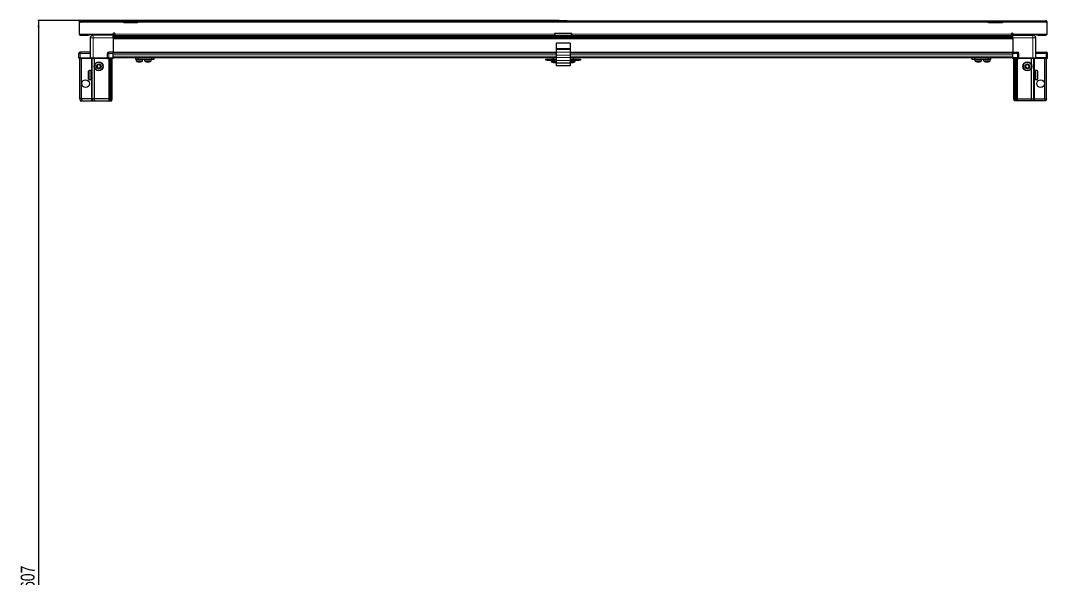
# Model space of a CAD drawing. Header units: millimetres. Extents: x 1256 to 6169, y -675 to 1864.
# Drawn here: x 1328 to 2812, y 131 to 938 of the extents above; entities that cross this region are included whole.
import ezdxf

# ---------------------------------------------------------------- set-up
doc = ezdxf.new("R2010")
doc.units = ezdxf.units.MM
doc.layers.add('FORMAT', color=7, linetype='Continuous')
doc.styles.add('SLDTEXTSTYLE0', font='TXT', dxfattribs={"width": 0.75})
doc.dimstyles.new('SLDDIMSTYLE0', dxfattribs={"dimtxt": 20, "dimasz": 10, "dimexe": 0, "dimexo": 0.0625, "dimgap": 5, "dimtad": 2, "dimdec": 1, "dimrnd": 1e-09, "dimzin": 12, "dimdsep": 46, "dimtxsty": 'SLDTEXTSTYLE0', "dimsah": 1, "dimcen": 0.09, "dimadec": 0, "dimazin": 3, "dimtfac": 1, "dimtofl": 0, "dimtmove": 0, "dimatfit": 3, "dimfxl": 0, "dimfrac": 2, "dimtolj": 1, "dimtzin": 12, "dimarcsym": 0})

# ---------------------------------------------------------------- blocks, each defined once
blk = doc.blocks.new('_D_9')
at = {"layer": 'FORMAT'}
for p, q in [((2106.7, 938.2), (1353.5, 938.2)), ((1354.5, 938.2), (1354.5, -668.8)), ((1415.1, -668.8), (1353.5, -668.8))]:
    blk.add_line(p, q, dxfattribs=at)
for points in [[(1354.5, 938.2), (1352.9, 928.2), (1356, 928.2)], [(1354.5, -668.8), (1356, -658.8), (1352.9, -658.8)]]:
    blk.add_solid(points, dxfattribs=at)
at = {"layer": 'FORMAT', "insert": (1328.7, 105.2), "char_height": 20, "attachment_point": 1, "rotation": 90, "style": 'SLDTEXTSTYLE0'}
blk.add_mtext('1607', dxfattribs=at)

msp = doc.modelspace()

# ---------------------------------------------------------------- linework, layer by layer
at = {"color": 7, "linetype": 'Continuous', "lineweight": 25}
for p, q in [((1413.99, 935.84), (1412.99, 935.84)), ((1412.99, 935.84), (1412.99, 934.94)), ((1413.99, 935.84), (1413.99, 934.94)), ((1414.59, 937.94), (1477.49, 937.94)), ((1477.49, 935.84), (1477.49, 937.94)), ((1477.49, 937.94), (1487.49, 937.94)), ((1487.49, 936.44), (1477.49, 936.44)), ((1477.49, 934.94), (1477.49, 935.84)), ((1487.49, 937.94), (1497.49, 937.94)), ((1497.49, 936.44), (1487.49, 936.44)), ((1497.49, 937.94), (2727.49, 937.94)), ((1497.49, 937.94), (1497.49, 935.84)), ((1497.49, 934.94), (1497.49, 935.84)), ((2106.7, 938.24), (2106.7, 937.94)), ((2106.7, 938.24), (2118.27, 938.24)), ((2118.27, 937.94), (2118.27, 938.24)), ((2727.49, 935.84), (2727.49, 937.94)), ((2727.49, 937.94), (2737.49, 937.94)), ((2737.49, 936.44), (2727.49, 936.44)), ((2727.49, 934.94), (2727.49, 935.84)), ((2737.49, 937.94), (2747.49, 937.94)), ((2747.49, 936.44), (2737.49, 936.44)), ((2747.49, 937.94), (2810.39, 937.94)), ((2747.49, 937.94), (2747.49, 935.84)), ((2747.49, 934.94), (2747.49, 935.84)), ((2810.99, 935.84), (2810.99, 934.94)), ((2810.99, 935.84), (2811.99, 935.84)), ((2811.99, 934.94), (2811.99, 935.84)), ((1412.99, 934.94), (1412.99, 918.44)), ((1413.99, 934.94), (1412.99, 934.94)), ((1497.49, 934.94), (1477.49, 934.94)), ((2747.49, 934.94), (2727.49, 934.94)), ((2811.99, 934.94), (2810.99, 934.94)), ((2811.99, 918.44), (2811.99, 934.94)), ((1412.99, 918.44), (1462.49, 918.44)), ((1415.09, 916.94), (1425.99, 916.94)), ((1427.99, 916.94), (1425.99, 916.94)), ((1427.99, 918.44), (1427.99, 916.94)), ((1429.49, 884.44), (1429.49, 913.44)), ((1433.24, 918.44), (1433.24, 916.94)), ((1462.49, 916.94), (1433.49, 916.94)), ((1459.74, 916.94), (1459.74, 918.44)), ((1462.49, 918.44), (1462.49, 919.29)), ((1462.49, 918.44), (1462.49, 916.94)), ((1462.49, 916.29), (1486.37, 916.29)), ((2762.49, 914.49), (1462.49, 914.49)), ((2762.49, 914.46), (1462.49, 914.46)), ((1462.49, 913.44), (1462.49, 892.44)), ((1464.49, 919.29), (1464.49, 918.54)), ((1464.49, 916.44), (1464.49, 918.54)), ((1464.49, 916.44), (2099.99, 916.44)), ((1480.99, 916.44), (1480.99, 916.29)), ((1481.15, 916.44), (1481.15, 916.29)), ((1481.36, 916.44), (1481.36, 916.29)), ((1481.91, 916.44), (1481.91, 916.29)), ((1482.32, 916.44), (1482.32, 916.29)), ((1483.21, 916.44), (1483.21, 916.29)), ((1483.79, 916.44), (1483.79, 916.29)), ((1484.93, 916.44), (1484.93, 916.29)), ((1485.63, 916.44), (1485.63, 916.29)), ((1486.37, 916.29), (1486.91, 916.29)), ((1486.91, 916.44), (1486.91, 916.29)), ((1486.91, 916.29), (1487.64, 916.29)), ((1486.91, 916.29), (1486.91, 916.29)), ((1487.09, 916.44), (1487.09, 916.29)), ((1487.59, 916.44), (1487.59, 916.29)), ((1487.64, 916.44), (1487.64, 916.29)), ((1487.64, 916.29), (1488.61, 916.29)), ((1487.64, 916.29), (1487.64, 916.29)), ((1488.61, 916.29), (2736.37, 916.29)), ((1488.93, 916.44), (1488.93, 916.29)), ((1488.95, 916.44), (1488.95, 916.29)), ((1489.64, 916.44), (1489.64, 916.29)), ((1490.82, 916.44), (1490.82, 916.29)), ((1491.43, 916.44), (1491.43, 916.29)), ((1492.38, 916.44), (1492.38, 916.29)), ((1492.84, 916.44), (1492.84, 916.29)), ((1493.47, 916.44), (1493.47, 916.29)), ((1493.72, 916.44), (1493.72, 916.29)), ((1493.96, 916.44), (1493.96, 916.29)), ((1493.99, 916.44), (1493.99, 916.29)), ((2124.99, 919.44), (2099.99, 919.44)), ((2099.99, 919.44), (2099.99, 918.54)), ((2099.99, 918.54), (2099.99, 916.44)), ((2122.49, 905.39), (2102.49, 905.39)), ((2102.49, 905.39), (2102.49, 897.66)), ((2121.99, 916.44), (2102.99, 916.44)), ((2122.49, 905.39), (2122.49, 897.66)), ((2124.99, 918.54), (2124.99, 919.44)), ((2124.99, 916.44), (2124.99, 918.54)), ((2124.99, 916.44), (2760.49, 916.44)), ((2730.99, 916.44), (2730.99, 916.29)), ((2731.1, 916.44), (2731.1, 916.29)), ((2731.28, 916.44), (2731.28, 916.29)), ((2731.79, 916.44), (2731.79, 916.29)), ((2732.18, 916.44), (2732.18, 916.29)), ((2733.04, 916.44), (2733.04, 916.29)), ((2733.6, 916.44), (2733.6, 916.29)), ((2734.72, 916.44), (2734.72, 916.29)), ((2735.4, 916.44), (2735.4, 916.29)), ((2736.28, 916.29), (2736.67, 916.29)), ((2736.67, 916.44), (2736.67, 916.29)), ((2736.67, 916.29), (2737.41, 916.29)), ((2736.67, 916.29), (2736.67, 916.29)), ((2736.93, 916.44), (2736.93, 916.29)), ((2737.41, 916.44), (2737.41, 916.29)), ((2737.41, 916.29), (2738.7, 916.29)), ((2738.61, 916.29), (2762.49, 916.29)), ((2738.7, 916.44), (2738.7, 916.29)), ((2738.79, 916.44), (2738.79, 916.29)), ((2739.42, 916.44), (2739.42, 916.29)), ((2740.62, 916.44), (2740.62, 916.29)), ((2741.24, 916.44), (2741.24, 916.29)), ((2742.22, 916.44), (2742.22, 916.29)), ((2742.7, 916.44), (2742.7, 916.29)), ((2743.37, 916.44), (2743.37, 916.29)), ((2743.64, 916.44), (2743.64, 916.29)), ((2743.94, 916.44), (2743.94, 916.29)), ((2743.99, 916.29), (2743.99, 916.44)), ((2743.99, 916.44), (2743.99, 916.29)), ((2760.49, 918.54), (2760.49, 919.29)), ((2760.49, 918.54), (2760.49, 916.44)), ((2762.49, 919.29), (2762.49, 918.44)), ((2762.49, 918.44), (2811.99, 918.44)), ((2762.49, 918.44), (2762.49, 916.94)), ((2762.49, 916.94), (2791.49, 916.94)), ((2762.49, 913.44), (2762.49, 892.44)), ((2765.24, 918.44), (2765.24, 916.94)), ((2791.74, 916.94), (2791.74, 918.44)), ((2795.49, 884.44), (2795.49, 913.44)), ((2796.99, 916.94), (2796.99, 918.44)), ((2798.99, 916.94), (2796.99, 916.94)), ((2798.99, 916.94), (2809.89, 916.94)), ((1429.49, 892.44), (1414.49, 892.44)), ((1462.49, 892.44), (1455.99, 892.44)), ((1462.49, 890.44), (1462.49, 892.44)), ((1462.49, 891.79), (2102.49, 891.79)), ((2102.49, 897.66), (2102.49, 896.22)), ((2102.49, 896.22), (2102.49, 892.45)), ((2102.49, 892.45), (2102.49, 888.12)), ((2122.49, 897.66), (2122.49, 896.22)), ((2122.49, 896.22), (2122.49, 892.45)), ((2122.49, 892.45), (2122.49, 888.12)), ((2122.49, 891.79), (2762.49, 891.79)), ((2762.49, 892.44), (2768.99, 892.44)), ((2762.49, 890.44), (2762.49, 892.44)), ((2795.49, 892.44), (2810.49, 892.44)), ((1412.49, 884.44), (1412.49, 890.44)), ((1412.49, 884.44), (1412.49, 884.1)), ((1412.49, 884.44), (1412.49, 884.44)), ((1412.49, 884.44), (1412.49, 884.1)), ((1414.49, 884.44), (1412.49, 884.44)), ((1412.49, 884.1), (1412.99, 883.24)), ((1412.49, 884.1), (1412.99, 883.24)), ((1412.99, 883.24), (1414.49, 883.24)), ((1413.99, 824.94), (1413.99, 883.24)), ((1414.49, 884.44), (1429.29, 884.44)), ((1429.29, 883.24), (1414.49, 883.24)), ((1416.49, 824.94), (1416.49, 883.24)), ((1429.29, 884.44), (1429.49, 884.44)), ((1429.49, 883.24), (1429.29, 883.24)), ((1429.49, 884.44), (1429.49, 883.24)), ((1429.49, 884.44), (1433.49, 884.44)), ((1433.49, 883.24), (1429.49, 883.24)), ((1431.99, 824.94), (1431.99, 883.24)), ((1433.49, 884.44), (1453.79, 884.44)), ((1453.79, 883.24), (1433.49, 883.24)), ((1435.49, 874.44), (1435.49, 883.24)), ((1453.79, 884.44), (1453.99, 884.44)), ((1453.99, 883.24), (1453.79, 883.24)), ((1453.99, 884.44), (1453.99, 890.44)), ((1453.99, 884.44), (1453.99, 883.24)), ((1455.99, 884.44), (1453.99, 884.44)), ((1453.99, 884.44), (1455.99, 884.44)), ((1453.99, 883.24), (1454.67, 883.24)), ((1462.49, 883.24), (1454.67, 883.24)), ((1455.99, 884.44), (1462.49, 884.44)), ((1455.99, 884.1), (1462.49, 884.1)), ((1456.99, 824.94), (1456.99, 883.24)), ((1457.99, 824.94), (1457.99, 883.24)), ((1459.49, 824.94), (1459.49, 883.24)), ((1460.99, 824.94), (1460.99, 883.24)), ((1462.49, 884.44), (1462.49, 890.44)), ((1462.49, 884.59), (2102.49, 884.59)), ((1462.49, 884.44), (1462.49, 884.1)), ((1462.49, 884.1), (1462.49, 883.24)), ((1494.94, 882.09), (1494.94, 884.59)), ((1497.94, 882.09), (1494.94, 882.09)), ((1495.29, 882.09), (1495.29, 880.18)), ((1497.94, 884.59), (1497.94, 882.09)), ((1518.14, 882.09), (1497.94, 882.09)), ((1504.79, 880.18), (1504.79, 882.09)), ((1507.74, 882.09), (1507.74, 880.18)), ((1507.79, 882.09), (1507.79, 880.18)), ((1517.29, 880.18), (1517.29, 882.09)), ((1518.14, 882.09), (1518.14, 884.59)), ((1521.14, 882.09), (1518.14, 882.09)), ((1521.14, 884.59), (1521.14, 882.09)), ((2087.49, 881.09), (2087.49, 882.59)), ((2087.49, 882.59), (2089.49, 882.59)), ((2089.49, 881.09), (2087.49, 881.09)), ((2089.49, 882.59), (2089.49, 881.09)), ((2089.49, 882.59), (2100.74, 882.59)), ((2089.49, 881.09), (2100.74, 881.09)), ((2095.24, 881.09), (2095.24, 879.18)), ((2097.49, 884.59), (2097.49, 882.59)), ((2100.74, 881.09), (2100.74, 882.59)), ((2100.74, 882.59), (2102.49, 882.59)), ((2102.49, 881.09), (2100.74, 881.09)), ((2102.49, 888.12), (2102.49, 884.89)), ((2102.49, 884.89), (2102.49, 880.57)), ((2102.49, 880.57), (2102.49, 876.59)), ((2122.49, 876.59), (2102.49, 876.59)), ((2102.49, 876.59), (2102.49, 872.59)), ((2122.49, 888.12), (2122.49, 884.89)), ((2122.49, 884.89), (2122.49, 880.57)), ((2122.49, 884.59), (2762.49, 884.59)), ((2122.49, 882.59), (2124.24, 882.59)), ((2124.24, 881.09), (2122.49, 881.09)), ((2122.49, 880.57), (2122.49, 876.59)), ((2122.49, 877.79), (2122.74, 877.71)), ((2122.49, 876.59), (2122.49, 872.59)), ((2124.24, 882.59), (2124.24, 881.09)), ((2124.24, 882.59), (2135.49, 882.59)), ((2124.24, 881.09), (2135.49, 881.09)), ((2127.49, 882.59), (2127.49, 884.59)), ((2129.74, 879.18), (2129.74, 881.09)), ((2135.49, 881.09), (2135.49, 882.59)), ((2135.49, 882.59), (2137.49, 882.59)), ((2137.49, 881.09), (2135.49, 881.09)), ((2137.49, 882.59), (2137.49, 881.09)), ((2703.84, 882.09), (2703.84, 884.59)), ((2706.84, 882.09), (2703.84, 882.09)), ((2706.84, 884.59), (2706.84, 882.09)), ((2727.04, 882.09), (2706.84, 882.09)), ((2707.69, 882.09), (2707.69, 880.18)), ((2717.19, 880.18), (2717.19, 882.09)), ((2717.24, 880.18), (2717.24, 882.09)), ((2720.19, 882.09), (2720.19, 880.18)), ((2727.04, 882.09), (2727.04, 884.59)), ((2730.04, 882.09), (2727.04, 882.09)), ((2729.69, 880.18), (2729.69, 882.09)), ((2730.04, 884.59), (2730.04, 882.09)), ((2762.49, 884.44), (2762.49, 890.44)), ((2762.49, 884.44), (2768.99, 884.44)), ((2762.49, 884.44), (2762.49, 884.1)), ((2762.49, 884.44), (2762.49, 884.44)), ((2768.99, 884.44), (2762.49, 884.44)), ((2762.49, 883.24), (2762.49, 884.1)), ((2762.49, 884.1), (2762.49, 884.1)), ((2762.49, 884.1), (2768.99, 884.1)), ((2770.31, 883.24), (2762.49, 883.24)), ((2763.99, 824.94), (2763.99, 883.24)), ((2765.49, 824.94), (2765.49, 883.24)), ((2766.99, 824.94), (2766.99, 883.24)), ((2767.99, 824.94), (2767.99, 883.24)), ((2770.99, 884.44), (2768.99, 884.44)), ((2770.31, 883.24), (2770.99, 883.24)), ((2770.99, 884.44), (2770.99, 890.44)), ((2770.99, 884.44), (2770.99, 883.24)), ((2770.99, 884.44), (2771.19, 884.44)), ((2771.19, 883.24), (2770.99, 883.24)), ((2771.19, 884.44), (2791.49, 884.44)), ((2791.49, 883.24), (2771.19, 883.24)), ((2789.49, 874.44), (2789.49, 883.24)), ((2791.49, 884.44), (2795.49, 884.44)), ((2795.49, 883.24), (2791.49, 883.24)), ((2792.99, 824.94), (2792.99, 883.24)), ((2795.49, 884.44), (2795.49, 883.24)), ((2795.49, 884.44), (2795.69, 884.44)), ((2795.69, 883.24), (2795.49, 883.24)), ((2795.69, 884.44), (2810.49, 884.44)), ((2810.49, 884.44), (2795.69, 884.44)), ((2810.49, 883.24), (2795.69, 883.24)), ((2808.49, 824.94), (2808.49, 883.24)), ((2812.49, 884.44), (2810.49, 884.44)), ((2810.49, 883.24), (2811.99, 883.24)), ((2810.99, 824.94), (2810.99, 883.24)), ((2811.99, 883.24), (2812.49, 884.1)), ((2812.49, 884.44), (2812.49, 890.44)), ((2812.49, 884.44), (2812.49, 884.1)), ((1426.79, 853.74), (1426.79, 865.14)), ((1430.49, 865.94), (1427.59, 865.94)), ((1429.99, 865.84), (1430.49, 865.84)), ((1429.99, 865.84), (1429.99, 865.68)), ((1429.99, 865.68), (1430.49, 865.68)), ((1429.99, 865.19), (1430.49, 865.19)), ((1429.99, 865.19), (1429.99, 864.81)), ((1429.99, 864.81), (1430.49, 864.81)), ((1429.99, 863.97), (1430.49, 863.97)), ((1429.99, 863.97), (1429.99, 863.42)), ((1429.99, 863.42), (1430.49, 863.42)), ((1429.99, 862.31), (1430.49, 862.31)), ((1429.99, 862.31), (1429.99, 861.63)), ((1429.99, 861.63), (1430.49, 861.63)), ((1430.49, 865.84), (1430.49, 865.94)), ((1430.49, 865.68), (1430.49, 865.84)), ((1430.49, 865.19), (1430.49, 865.68)), ((1430.49, 864.81), (1430.49, 865.19)), ((1430.49, 863.97), (1430.49, 864.81)), ((1430.49, 863.42), (1430.49, 863.97)), ((1430.59, 863.84), (1430.49, 863.84)), ((1430.49, 862.31), (1430.49, 863.42)), ((1430.49, 861.63), (1430.49, 862.31)), ((1430.49, 860.37), (1430.49, 861.63)), ((1430.59, 862.32), (1430.59, 863.84)), ((1430.59, 855.04), (1430.59, 862.32)), ((1431.47, 862.75), (1430.99, 863.44)), ((1430.99, 855.44), (1430.99, 863.44)), ((1431.96, 863.44), (1431.47, 862.75)), ((1431.47, 856.13), (1431.47, 862.75)), ((1431.99, 863.44), (1431.96, 863.44)), ((1431.96, 855.44), (1431.96, 863.44)), ((1435.49, 824.94), (1435.49, 869.44)), ((2122.49, 872.59), (2102.49, 872.59)), ((2789.49, 824.94), (2789.49, 869.44)), ((2793.02, 863.44), (2792.99, 863.44)), ((2793.5, 862.75), (2793.02, 863.44)), ((2793.02, 863.44), (2793.02, 862.39)), ((2793.02, 862.39), (2793.02, 855.44)), ((2793.99, 863.44), (2793.5, 862.75)), ((2793.5, 862.75), (2793.5, 861.88)), ((2793.5, 861.88), (2793.5, 856.13)), ((2793.99, 863.44), (2793.99, 862.39)), ((2793.99, 862.39), (2793.99, 855.44)), ((2794.49, 863.84), (2794.39, 863.84)), ((2794.39, 863.84), (2794.39, 855.04)), ((2797.39, 865.94), (2794.49, 865.94)), ((2794.49, 865.94), (2794.49, 865.93)), ((2794.99, 865.93), (2794.49, 865.93)), ((2794.49, 865.93), (2794.49, 865.85)), ((2794.49, 865.85), (2794.49, 865.5)), ((2794.99, 865.85), (2794.49, 865.85)), ((2794.99, 865.5), (2794.49, 865.5)), ((2794.49, 865.5), (2794.49, 865.2)), ((2794.49, 865.2), (2794.49, 864.48)), ((2794.99, 865.2), (2794.49, 865.2)), ((2794.99, 864.48), (2794.49, 864.48)), ((2794.49, 864.48), (2794.49, 863.99)), ((2794.49, 863.99), (2794.49, 862.97)), ((2794.99, 863.99), (2794.49, 863.99)), ((2794.99, 862.97), (2794.49, 862.97)), ((2794.49, 862.97), (2794.49, 862.33)), ((2794.49, 862.33), (2794.49, 861.11)), ((2794.99, 862.33), (2794.49, 862.33)), ((2794.99, 861.11), (2794.49, 861.11)), ((2794.49, 861.11), (2794.49, 860.57)), ((2794.99, 865.85), (2794.99, 865.93)), ((2794.99, 865.2), (2794.99, 865.5)), ((2794.99, 863.99), (2794.99, 864.48)), ((2794.99, 862.33), (2794.99, 862.97)), ((2794.99, 860.39), (2794.99, 861.11)), ((2798.19, 865.14), (2798.19, 863.65)), ((2798.19, 863.65), (2798.19, 853.74)), ((1427.59, 852.94), (1430.49, 852.94)), ((1429.99, 860.37), (1430.49, 860.37)), ((1429.99, 860.37), (1429.99, 859.63)), ((1429.99, 860.07), (1430.49, 860.07)), ((1429.99, 859.63), (1430.49, 859.63)), ((1429.99, 858.34), (1430.49, 858.34)), ((1429.99, 858.34), (1429.99, 857.62)), ((1429.99, 858.2), (1430.49, 858.2)), ((1429.99, 857.62), (1430.49, 857.62)), ((1429.99, 856.41), (1430.49, 856.41)), ((1429.99, 856.41), (1429.99, 855.78)), ((1429.99, 855.78), (1430.49, 855.78)), ((1429.99, 854.78), (1430.49, 854.78)), ((1429.99, 854.78), (1429.99, 854.3)), ((1429.99, 854.3), (1430.49, 854.3)), ((1429.99, 853.61), (1430.49, 853.61)), ((1429.99, 853.61), (1429.99, 853.32)), ((1429.99, 853.32), (1430.49, 853.32)), ((1429.99, 853), (1430.49, 853)), ((1429.99, 853), (1429.99, 852.94)), ((1429.99, 852.94), (1430.49, 852.94)), ((1430.49, 860.07), (1430.49, 860.37)), ((1430.49, 858.34), (1430.49, 859.63)), ((1430.49, 857.62), (1430.49, 858.2)), ((1430.49, 856.41), (1430.49, 857.62)), ((1430.49, 855.78), (1430.49, 856.41)), ((1430.49, 854.78), (1430.49, 855.78)), ((1430.49, 855.04), (1430.59, 855.04)), ((1430.49, 854.3), (1430.49, 854.78)), ((1430.49, 853.61), (1430.49, 854.3)), ((1430.49, 853.32), (1430.49, 853.61)), ((1430.49, 853), (1430.49, 853.32)), ((1430.49, 852.94), (1430.49, 853)), ((1430.49, 852.94), (1430.49, 852.94)), ((1430.99, 855.44), (1431.47, 856.13)), ((1431.47, 856.13), (1431.96, 855.44)), ((1431.96, 855.44), (1431.99, 855.44)), ((2792.99, 855.44), (2793.02, 855.44)), ((2793.02, 855.44), (2793.5, 856.13)), ((2793.5, 856.13), (2793.99, 855.44)), ((2794.39, 855.04), (2794.49, 855.04)), ((2794.99, 860.57), (2794.49, 860.57)), ((2794.49, 860.39), (2794.49, 859.09)), ((2794.99, 860.39), (2794.49, 860.39)), ((2794.99, 859.09), (2794.49, 859.09)), ((2794.99, 858.7), (2794.49, 858.7)), ((2794.49, 858.7), (2794.49, 858.35)), ((2794.99, 858.35), (2794.49, 858.35)), ((2794.49, 858.35), (2794.49, 857.1)), ((2794.99, 857.1), (2794.49, 857.1)), ((2794.49, 857.1), (2794.49, 856.43)), ((2794.49, 856.43), (2794.49, 855.34)), ((2794.99, 856.43), (2794.49, 856.43)), ((2794.99, 855.34), (2794.49, 855.34)), ((2794.49, 855.34), (2794.49, 854.79)), ((2794.49, 854.79), (2794.49, 853.98)), ((2794.99, 854.79), (2794.49, 854.79)), ((2794.99, 853.98), (2794.49, 853.98)), ((2794.49, 853.98), (2794.49, 853.62)), ((2794.49, 853.62), (2794.49, 853.16)), ((2794.99, 853.62), (2794.49, 853.62)), ((2794.99, 853.16), (2794.49, 853.16)), ((2794.49, 853.16), (2794.49, 853.01)), ((2794.49, 853.01), (2794.49, 852.94)), ((2794.99, 853.01), (2794.49, 853.01)), ((2794.49, 852.94), (2797.39, 852.94)), ((2794.99, 858.35), (2794.99, 859.09)), ((2794.99, 856.43), (2794.99, 857.1)), ((2794.99, 854.79), (2794.99, 855.34)), ((2794.99, 853.62), (2794.99, 853.98)), ((2794.99, 853.01), (2794.99, 853.16)), ((1413.99, 824.94), (1414.79, 821.94)), ((1416.49, 824.94), (1413.99, 824.94)), ((1414.79, 821.94), (1416.64, 821.94)), ((1430.99, 824.94), (1416.49, 824.94)), ((1416.49, 824.94), (1416.64, 821.94)), ((1416.64, 821.94), (1430.99, 821.94)), ((1431.99, 824.94), (1430.99, 824.94)), ((1430.99, 821.94), (1432.79, 821.94)), ((1435.49, 824.94), (1431.99, 824.94)), ((1431.99, 824.94), (1432.79, 821.94)), ((1432.79, 821.94), (1435.82, 821.94)), ((1455.99, 824.94), (1435.49, 824.94)), ((1435.82, 821.94), (1435.49, 824.94)), ((1435.82, 821.94), (1455.99, 821.94)), ((1456.99, 824.94), (1455.99, 824.94)), ((1455.99, 821.94), (1457.79, 821.94)), ((1457.99, 824.94), (1456.99, 824.94)), ((1457.79, 821.94), (1456.99, 824.94)), ((1457.79, 821.94), (1458.53, 821.94)), ((1459.49, 824.94), (1457.99, 824.94)), ((1458.53, 821.94), (1457.99, 824.94)), ((1458.53, 821.94), (1459.03, 821.94)), ((1459.03, 821.94), (1459.49, 824.94)), ((1459.03, 821.94), (1460.18, 821.94)), ((1460.99, 824.94), (1459.49, 824.94)), ((1460.18, 821.94), (1460.99, 824.94)), ((2763.99, 824.94), (2765.49, 824.94)), ((2764.79, 821.94), (2763.99, 824.94)), ((2765.94, 821.94), (2764.79, 821.94)), ((2765.49, 824.94), (2766.99, 824.94)), ((2765.94, 821.94), (2765.49, 824.94)), ((2766.44, 821.94), (2765.94, 821.94)), ((2766.44, 821.94), (2766.99, 824.94)), ((2767.18, 821.94), (2766.44, 821.94)), ((2766.99, 824.94), (2767.99, 824.94)), ((2767.18, 821.94), (2767.99, 824.94)), ((2768.99, 821.94), (2767.18, 821.94)), ((2767.99, 824.94), (2768.99, 824.94)), ((2768.99, 824.94), (2789.49, 824.94)), ((2789.16, 821.94), (2768.99, 821.94)), ((2789.16, 821.94), (2789.49, 824.94)), ((2792.18, 821.94), (2789.16, 821.94)), ((2789.49, 824.94), (2792.99, 824.94)), ((2792.99, 824.94), (2792.18, 821.94)), ((2793.99, 821.94), (2792.18, 821.94)), ((2792.99, 824.94), (2793.99, 824.94)), ((2793.99, 824.94), (2808.49, 824.94)), ((2808.33, 821.94), (2793.99, 821.94)), ((2808.49, 824.94), (2808.33, 821.94)), ((2810.18, 821.94), (2808.33, 821.94)), ((2808.49, 824.94), (2810.99, 824.94)), ((2810.99, 824.94), (2810.18, 821.94))]:
    msp.add_line(p, q, dxfattribs=at)
at = {"color": 8, "linetype": 'Continuous', "lineweight": 18}
for p, q in [((1477.49, 935.84), (1413.99, 935.84)), ((1487.49, 936.44), (1487.49, 937.94)), ((2727.49, 935.84), (1497.49, 935.84)), ((2737.49, 937.94), (2737.49, 936.44)), ((2810.99, 935.84), (2747.49, 935.84)), ((1415.09, 918.44), (1415.09, 916.94)), ((1425.99, 916.94), (1425.99, 918.44)), ((1433.49, 913.44), (1462.49, 913.44)), ((1433.49, 884.44), (1433.49, 913.44)), ((1462.49, 916.94), (1464.49, 916.94)), ((2762.49, 915.7), (1462.49, 915.7)), ((1462.49, 913.25), (2762.49, 913.25)), ((2762.49, 911.84), (1462.49, 911.84)), ((1464.49, 918.54), (2099.99, 918.54)), ((2099.99, 916.94), (2101.33, 916.94)), ((2123.65, 916.94), (2124.99, 916.94)), ((2124.99, 918.54), (2760.49, 918.54)), ((2760.49, 916.94), (2762.49, 916.94)), ((2791.49, 913.44), (2762.49, 913.44)), ((2791.49, 884.44), (2791.49, 913.44)), ((2798.99, 918.44), (2798.99, 916.94)), ((2809.89, 918.44), (2809.89, 916.94)), ((1414.49, 892.44), (1414.49, 890.44)), ((1455.99, 890.44), (1455.99, 892.44)), ((1462.49, 892.44), (2102.49, 892.44)), ((2122.49, 897.66), (2102.49, 897.66)), ((2122.49, 896.22), (2102.49, 896.22)), ((2122.49, 892.45), (2102.49, 892.45)), ((2122.49, 892.44), (2762.49, 892.44)), ((2768.99, 890.44), (2768.99, 892.44)), ((2810.49, 892.44), (2810.49, 890.44)), ((1412.49, 890.44), (1414.49, 890.44)), ((1414.49, 890.44), (1429.49, 890.44)), ((1414.49, 884.44), (1414.49, 890.44)), ((1414.49, 884.44), (1414.49, 883.24)), ((1429.29, 883.24), (1429.29, 884.44)), ((1430.99, 863.44), (1430.99, 883.24)), ((1433.49, 884.44), (1433.49, 883.24)), ((1453.79, 883.24), (1453.79, 884.44)), ((1453.99, 890.44), (1455.99, 890.44)), ((1455.99, 884.44), (1455.99, 890.44)), ((1455.99, 890.44), (1462.49, 890.44)), ((1455.99, 884.44), (1455.99, 884.1)), ((1455.99, 824.94), (1455.99, 883.24)), ((1462.49, 889.79), (2102.49, 889.79)), ((1462.49, 886.59), (2102.49, 886.59)), ((1504.79, 880.18), (1495.29, 880.18)), ((1504.59, 879.81), (1495.48, 879.81)), ((1507.79, 880.18), (1507.74, 880.18)), ((1517.29, 880.18), (1507.79, 880.18)), ((1507.98, 879.81), (1507.93, 879.81)), ((1517.09, 879.81), (1507.98, 879.81)), ((2102.49, 879.18), (2095.24, 879.18)), ((2102.49, 878.81), (2095.43, 878.81)), ((2122.49, 888.12), (2102.49, 888.12)), ((2122.49, 884.89), (2102.49, 884.89)), ((2122.49, 880.57), (2102.49, 880.57)), ((2122.49, 889.79), (2762.49, 889.79)), ((2122.49, 886.59), (2762.49, 886.59)), ((2129.74, 879.18), (2122.49, 879.18)), ((2129.54, 878.81), (2122.49, 878.81)), ((2709.9, 880.18), (2707.69, 880.18)), ((2710, 879.81), (2707.88, 879.81)), ((2717.19, 880.18), (2709.9, 880.18)), ((2716.99, 879.81), (2710, 879.81)), ((2717.04, 879.81), (2716.99, 879.81)), ((2717.24, 880.18), (2717.19, 880.18)), ((2727.69, 880.18), (2720.19, 880.18)), ((2727.58, 879.81), (2720.38, 879.81)), ((2729.49, 879.81), (2727.58, 879.81)), ((2729.69, 880.18), (2727.69, 880.18)), ((2768.99, 890.44), (2762.49, 890.44)), ((2762.49, 884.44), (2762.49, 884.1)), ((2768.99, 884.44), (2768.99, 890.44)), ((2770.99, 890.44), (2768.99, 890.44)), ((2768.99, 884.44), (2768.99, 884.1)), ((2768.99, 824.94), (2768.99, 883.24)), ((2771.19, 884.44), (2771.19, 883.24)), ((2791.49, 884.44), (2791.49, 883.24)), ((2793.99, 863.44), (2793.99, 883.24)), ((2810.49, 890.44), (2795.49, 890.44)), ((2795.69, 884.44), (2795.69, 883.24)), ((2810.49, 884.44), (2810.49, 890.44)), ((2812.49, 890.44), (2810.49, 890.44)), ((2810.49, 884.44), (2810.49, 883.24)), ((1427.59, 852.94), (1427.59, 865.94)), ((2797.39, 865.94), (2797.39, 864.24)), ((2797.39, 864.24), (2797.39, 852.94)), ((1430.99, 824.94), (1430.99, 855.44)), ((2793.99, 824.94), (2793.99, 855.44)), ((1430.99, 824.94), (1430.99, 821.94)), ((1455.99, 821.94), (1455.99, 824.94)), ((2768.99, 821.94), (2768.99, 824.94)), ((2793.99, 824.94), (2793.99, 821.94))]:
    msp.add_line(p, q, dxfattribs=at)
at = {"color": 7, "linetype": 'Continuous', "lineweight": 25}
for centre, radius in [((1441.49, 871.94), 6.5), ((2783.49, 871.94), 6.5), ((1441.49, 871.94), 3.46), ((2783.49, 871.94), 3.46), ((1422.49, 846.94), 5.5), ((2802.49, 846.94), 5.5)]:
    msp.add_circle(centre, radius, dxfattribs=at)
at = {"color": 8, "linetype": 'Continuous', "lineweight": 18}
for centre in [(1441.49, 871.94), (2783.49, 871.94)]:
    msp.add_circle(centre, 5.7, dxfattribs=at)
at = {"color": 7, "linetype": 'Continuous', "lineweight": 25}
for centre, radius, start, end in [((1463.49, 919.29), 1, 0, 180), ((2761.49, 919.29), 1, 0, 180), ((1415.09, 919.04), 2.1, 196.60155, 270), ((2102.99, 919.44), 3, 180, 270), ((2121.99, 919.44), 3, 270, 360), ((2809.89, 919.04), 2.1, 270, 343.39845), ((1414.49, 890.44), 2, 90, 180), ((1455.99, 890.44), 2, 90, 180), ((2768.99, 890.44), 2, 0, 90), ((2810.49, 890.44), 2, 0, 90), ((1495.74, 880.18), 0.45, 180, 235.28209), ((1500.04, 886.39), 8, 235.28209, 258.9392), ((1500.04, 886.39), 8, 281.00757, 304.71791), ((1504.34, 880.18), 0.45, 304.71791, 0), ((1508.19, 880.18), 0.45, 180, 235.28209), ((1508.24, 880.18), 0.45, 180, 235.28209), ((1512.49, 886.39), 8, 235.28209, 256.54113), ((1512.54, 886.39), 8, 235.28209, 259.06255), ((1512.54, 886.39), 8, 280.87532, 304.71791), ((1516.84, 880.18), 0.45, 304.71791, 0), ((2095.69, 879.18), 0.45, 180, 235.28209), ((2099.99, 885.39), 8, 235.28209, 259.10263), ((2099.99, 885.39), 8, 280.79755, 288.20996), ((2124.99, 885.39), 8, 286.33055, 304.71791), ((2129.29, 879.18), 0.45, 304.71791, 0), ((2708.14, 880.18), 0.45, 180, 235.28209), ((2712.44, 886.39), 8, 235.28209, 259.05401), ((2712.44, 886.39), 8, 280.84597, 304.71791), ((2712.49, 886.39), 8, 280.92113, 304.71791), ((2716.74, 880.18), 0.45, 304.71791, 0), ((2716.79, 880.18), 0.45, 304.71791, 0), ((2720.64, 880.18), 0.45, 180, 235.28209), ((2724.94, 886.39), 8, 235.28209, 258.92302), ((2724.94, 886.39), 8, 280.93918, 304.71791), ((2729.24, 880.18), 0.45, 304.71791, 0), ((1427.59, 865.14), 0.8, 90, 180), ((1430.99, 863.84), 0.4, 180, 270), ((1441.49, 871.94), 2.5, 134.92207, 194.92207), ((1441.49, 871.94), 2.5, 194.92207, 254.92207), ((1441.49, 871.94), 2.5, 74.92207, 134.92207), ((1441.49, 871.94), 2.5, 254.92207, 314.92207), ((1441.49, 871.94), 2.5, 14.92207, 74.92207), ((1441.49, 871.94), 2.5, 314.92207, 14.92207), ((2783.49, 871.94), 2.5, 118.29497, 178.29497), ((2783.49, 871.94), 2.5, 178.29497, 238.29497), ((2783.49, 871.94), 2.5, 238.29497, 298.29497), ((2783.49, 871.94), 2.5, 58.29497, 118.29497), ((2783.49, 871.94), 2.5, 298.29497, 358.29497), ((2783.49, 871.94), 2.5, 358.29497, 58.29497), ((2793.99, 863.84), 0.4, 270, 360), ((2797.39, 865.14), 0.8, 360, 90), ((1427.59, 853.74), 0.8, 180, 270), ((1430.99, 855.04), 0.4, 90, 180), ((2793.99, 855.04), 0.4, 0, 90), ((2797.39, 853.74), 0.8, 270, 0)]:
    msp.add_arc(centre, radius, start, end, dxfattribs=at)
for centre, start_param, end_param in [((1455.99, 880.64), 0, 0.7227342), ((2768.99, 880.64), 5.5604511, 6.2831853)]:
    msp.add_ellipse(centre, major_axis=(0, 3.46), ratio=0.5773503, start_param=start_param, end_param=end_param, dxfattribs=at)
for points, knots in [([(1414.58, 937.84), (1414.5, 937.83), (1414.18, 937.79), (1413.7, 937.46), (1413.23, 936.91), (1413.02, 936.33), (1413, 935.96), (1412.99, 935.84)], [0, 0, 0, 0, 0.0862, 0.3453145, 0.6044258, 0.863537, 1, 1, 1, 1]), ([(1413.99, 935.84), (1414.03, 936.09), (1414.12, 936.58), (1414.26, 937.22), (1414.39, 937.69), (1414.5, 937.91), (1414.57, 937.93), (1414.59, 937.94)], [0, 0, 0, 0, 0.2302553, 0.4485219, 0.6667858, 0.8850496, 1, 1, 1, 1]), ([(2811.99, 935.84), (2811.96, 936.09), (2811.91, 936.58), (2811.52, 937.22), (2810.96, 937.7), (2810.5, 937.84), (2810.26, 937.9)], [0, 0, 0, 0, 0.2601609, 0.506776, 0.753388, 1, 1, 1, 1]), ([(2810.39, 937.94), (2810.43, 937.91), (2810.52, 937.86), (2810.66, 937.46), (2810.79, 936.91), (2810.9, 936.33), (2810.97, 935.96), (2810.99, 935.84)], [0, 0, 0, 0, 0.2302553, 0.4485219, 0.6667858, 0.8850496, 1, 1, 1, 1]), ([(1429.49, 913.44), (1429.54, 913.88), (1429.61, 914.55), (1430.04, 915.37), (1430.5, 915.93), (1431.06, 916.38), (1431.87, 916.82), (1432.55, 916.89), (1432.99, 916.94)], [0, 0, 0, 0, 0.2394568, 0.3683607, 0.5, 0.6316393, 0.7605432, 1, 1, 1, 1]), ([(1433.49, 916.94), (1433.42, 916.94), (1433.29, 916.94), (1433.13, 916.94), (1433.01, 916.94), (1433, 916.94), (1432.99, 916.94)], [0, 0, 0, 0, 0.2493943, 0.5003335, 0.7501667, 1, 1, 1, 1]), ([(1462.49, 913.44), (1462.49, 913.83), (1462.49, 914.62), (1462.49, 915.67), (1462.49, 916.46), (1462.49, 916.88), (1462.49, 916.92), (1462.49, 916.94)], [0, 0, 0, 0, 0.2146939, 0.4293877, 0.6440816, 0.8587754, 1, 1, 1, 1]), ([(2762.49, 913.44), (2762.49, 913.83), (2762.49, 914.62), (2762.49, 915.67), (2762.49, 916.46), (2762.49, 916.88), (2762.49, 916.92), (2762.49, 916.94)], [0, 0, 0, 0, 0.2146939, 0.4293877, 0.6440816, 0.8587754, 1, 1, 1, 1]), ([(2791.49, 916.94), (2791.55, 916.94), (2791.69, 916.94), (2791.85, 916.94), (2791.97, 916.94), (2791.98, 916.94), (2791.99, 916.94)], [0, 0, 0, 0, 0.2493943, 0.50033348, 0.75016674, 1, 1, 1, 1]), ([(2795.49, 913.44), (2795.44, 913.88), (2795.37, 914.55), (2794.93, 915.37), (2794.48, 915.93), (2793.92, 916.38), (2793.11, 916.82), (2792.43, 916.89), (2791.99, 916.94)], [0, 0, 0, 0, 0.2394568, 0.3683607, 0.5, 0.6316393, 0.7605432, 1, 1, 1, 1]), ([(1498.54, 878.53), (1498.54, 878.53), (1498.54, 878.53), (1498.4, 878.56), (1498.22, 878.61), (1498.07, 878.66), (1498, 878.7), (1497.99, 878.71), (1497.99, 878.71), (1498, 878.71), (1498.02, 878.71), (1498.09, 878.69), (1498.38, 878.62), (1498.76, 878.55), (1499.17, 878.52), (1499.45, 878.55), (1499.6, 878.61), (1499.71, 878.68), (1499.78, 878.7), (1499.8, 878.71), (1499.83, 878.71), (1499.85, 878.71), (1499.89, 878.7), (1499.99, 878.67), (1500.15, 878.6), (1500.37, 878.54), (1500.67, 878.52), (1501.01, 878.54), (1501.32, 878.59), (1501.56, 878.64), (1501.68, 878.67), (1501.76, 878.69), (1501.81, 878.7), (1501.85, 878.71), (1501.86, 878.71), (1501.87, 878.71), (1501.87, 878.71)], [0, 0, 0, 0, 0.0260981, 0.0798373, 0.1372046, 0.1783571, 0.1990393, 0.2033396, 0.2076895, 0.2107229, 0.2145438, 0.2214795, 0.2486016, 0.3557772, 0.404897, 0.4544227, 0.54605, 0.5914038, 0.5971187, 0.6013251, 0.6043817, 0.6074438, 0.6119905, 0.6242286, 0.6785193, 0.7597502, 0.8043048, 0.8490258, 0.923625, 0.9513598, 0.9687075, 0.9799959, 0.9911421, 0.9954732, 0.998845, 1, 1, 1, 1]), ([(1501.87, 878.71), (1501.88, 878.71), (1501.88, 878.71), (1501.89, 878.7), (1501.84, 878.67), (1501.7, 878.6), (1501.56, 878.55), (1501.51, 878.52), (1501.55, 878.53), (1501.57, 878.54)], [0, 0, 0, 0, 0.0151829, 0.0365363, 0.0956997, 0.3601423, 0.6752387, 0.8745348, 1, 1, 1, 1]), ([(1511.02, 878.53), (1511.03, 878.53), (1511.05, 878.53), (1510.91, 878.57), (1510.75, 878.64), (1510.63, 878.69), (1510.63, 878.71), (1510.63, 878.71), (1510.65, 878.71), (1510.67, 878.71), (1510.76, 878.69), (1511.1, 878.61), (1511.52, 878.53), (1511.96, 878.53), (1512.18, 878.56), (1512.35, 878.61), (1512.47, 878.66), (1512.55, 878.7), (1512.6, 878.71), (1512.62, 878.71), (1512.64, 878.71), (1512.67, 878.71), (1512.73, 878.69), (1512.86, 878.62), (1513.01, 878.55), (1513.32, 878.52), (1513.7, 878.55), (1514.09, 878.61), (1514.39, 878.68), (1514.5, 878.7), (1514.52, 878.71), (1514.53, 878.71), (1514.54, 878.71), (1514.54, 878.7), (1514.48, 878.67), (1514.3, 878.6), (1514.1, 878.54), (1514.06, 878.53), (1514.05, 878.53)], [0, 0, 0, 0, 0.0283629, 0.0806823, 0.1383562, 0.1672924, 0.1709175, 0.1737955, 0.1766977, 0.1800498, 0.1863992, 0.2130773, 0.319019, 0.3539804, 0.3992833, 0.4476446, 0.4823368, 0.4997721, 0.5033973, 0.5070643, 0.5096216, 0.5128427, 0.5186896, 0.5415539, 0.6319042, 0.6733129, 0.7150637, 0.7923067, 0.8305407, 0.8353583, 0.8389044, 0.8414812, 0.8440625, 0.8478955, 0.8582124, 0.9039802, 0.9724588, 1, 1, 1, 1]), ([(2098.48, 877.53), (2098.48, 877.53), (2098.49, 877.53), (2098.36, 877.56), (2098.17, 877.63), (2098.04, 877.69), (2098.03, 877.71), (2098.03, 877.71), (2098.04, 877.71), (2098.06, 877.71), (2098.11, 877.7), (2098.31, 877.65), (2098.65, 877.58), (2099.07, 877.53), (2099.4, 877.53), (2099.62, 877.57), (2099.78, 877.64), (2099.89, 877.69), (2099.96, 877.71), (2099.98, 877.71), (2100, 877.71), (2100.03, 877.71), (2100.1, 877.69), (2100.26, 877.61), (2100.44, 877.53), (2100.84, 877.53), (2101.16, 877.56), (2101.48, 877.61), (2101.72, 877.66), (2101.86, 877.7), (2101.91, 877.71), (2101.93, 877.71), (2101.94, 877.71), (2101.95, 877.71), (2101.93, 877.69), (2101.78, 877.62), (2101.59, 877.56), (2101.47, 877.52), (2101.49, 877.53), (2101.49, 877.53)], [0, 0, 0, 0, 0.0107986, 0.0543621, 0.1370986, 0.1577299, 0.1615047, 0.1653161, 0.1678592, 0.1703965, 0.1748191, 0.1884464, 0.2519024, 0.3158484, 0.35385, 0.4061453, 0.4637925, 0.4927153, 0.4963388, 0.4992154, 0.5021163, 0.5054668, 0.5118133, 0.5384791, 0.6443718, 0.679317, 0.724599, 0.772938, 0.8076141, 0.8250414, 0.8286649, 0.8323302, 0.8348863, 0.8381059, 0.84395, 0.8668038, 0.9571124, 0.9985019, 1, 1, 1, 1]), ([(2122.74, 877.71), (2122.74, 877.71), (2122.74, 877.71), (2122.75, 877.71), (2122.81, 877.69), (2123.11, 877.61), (2123.5, 877.53), (2123.76, 877.53), (2123.82, 877.56), (2123.82, 877.61), (2123.81, 877.66), (2123.81, 877.7), (2123.84, 877.71), (2123.85, 877.71), (2123.88, 877.71), (2123.9, 877.71), (2123.98, 877.69), (2124.23, 877.62), (2124.55, 877.55), (2124.98, 877.52), (2125.38, 877.55), (2125.71, 877.61), (2125.96, 877.68), (2126.07, 877.7), (2126.09, 877.71), (2126.11, 877.71), (2126.13, 877.71), (2126.15, 877.7), (2126.18, 877.67), (2126.15, 877.6), (2126.16, 877.54), (2126.28, 877.52), (2126.52, 877.54), (2126.78, 877.59), (2127, 877.64), (2127.1, 877.67), (2127.17, 877.69), (2127.21, 877.7), (2127.23, 877.71), (2127.24, 877.71), (2127.24, 877.71), (2127.24, 877.71)], [0, 0, 0, 0, 0.0019495, 0.0053008, 0.0116486, 0.0383202, 0.144236, 0.1791887, 0.2244806, 0.2728301, 0.3075137, 0.3249448, 0.3285691, 0.3322352, 0.3347919, 0.3380121, 0.3438576, 0.3667163, 0.4570446, 0.4984431, 0.5401837, 0.6174078, 0.6556324, 0.6604488, 0.663994, 0.6665702, 0.6691509, 0.6729829, 0.6832973, 0.7290539, 0.7975158, 0.8350667, 0.8727579, 0.9356307, 0.9590057, 0.9736265, 0.9831404, 0.9925345, 0.9961847, 0.9990266, 1, 1, 1, 1]), ([(2710.92, 878.53), (2710.91, 878.53), (2710.88, 878.54), (2710.67, 878.6), (2710.51, 878.67), (2710.45, 878.7), (2710.44, 878.71), (2710.44, 878.71), (2710.45, 878.71), (2710.47, 878.71), (2710.52, 878.7), (2710.74, 878.65), (2711.07, 878.58), (2711.45, 878.53), (2711.73, 878.52), (2711.99, 878.56), (2712.13, 878.63), (2712.26, 878.69), (2712.31, 878.71), (2712.33, 878.71), (2712.35, 878.71), (2712.38, 878.71), (2712.42, 878.7), (2712.54, 878.65), (2712.7, 878.58), (2712.95, 878.53), (2713.31, 878.53), (2713.68, 878.57), (2714.01, 878.64), (2714.24, 878.69), (2714.32, 878.71), (2714.34, 878.71), (2714.35, 878.71), (2714.35, 878.71), (2714.33, 878.69), (2714.17, 878.61), (2713.93, 878.53), (2713.94, 878.53), (2713.95, 878.53)], [0, 0, 0, 0, 0.02451912, 0.10597395, 0.13384212, 0.14781851, 0.15355312, 0.15640274, 0.15927956, 0.16178012, 0.16647727, 0.18164832, 0.25411072, 0.30099815, 0.33557914, 0.37919172, 0.4620214, 0.4826759, 0.48645495, 0.49027069, 0.49281666, 0.49535678, 0.49978442, 0.51342704, 0.5769545, 0.64097254, 0.67901695, 0.73137106, 0.78908324, 0.81803858, 0.82166614, 0.82454604, 0.82745017, 0.83080452, 0.83715808, 0.86385392, 0.96986594, 1, 1, 1, 1]), ([(2723.41, 878.54), (2723.42, 878.53), (2723.47, 878.52), (2723.42, 878.55), (2723.3, 878.59), (2723.19, 878.64), (2723.14, 878.67), (2723.11, 878.69), (2723.09, 878.7), (2723.09, 878.71), (2723.1, 878.71), (2723.1, 878.71), (2723.11, 878.71)], [0, 0, 0, 0, 0.117513, 0.3191822, 0.6555874, 0.7806573, 0.8588867, 0.9097918, 0.9600554, 0.9795862, 0.9947917, 1, 1, 1, 1]), ([(2723.11, 878.71), (2723.11, 878.71), (2723.12, 878.71), (2723.16, 878.7), (2723.32, 878.67), (2723.61, 878.6), (2723.96, 878.55), (2724.29, 878.52), (2724.62, 878.54), (2724.83, 878.6), (2724.99, 878.67), (2725.07, 878.7), (2725.11, 878.71), (2725.14, 878.71), (2725.16, 878.71), (2725.18, 878.71), (2725.22, 878.7), (2725.33, 878.65), (2725.44, 878.58), (2725.64, 878.53), (2725.89, 878.52), (2726.28, 878.56), (2726.63, 878.63), (2726.9, 878.69), (2726.96, 878.71), (2726.98, 878.71), (2726.99, 878.71), (2726.99, 878.71), (2726.98, 878.7), (2726.88, 878.65), (2726.66, 878.58), (2726.45, 878.53), (2726.44, 878.53), (2726.44, 878.53)], [0, 0, 0, 0, 0.00335057, 0.00806284, 0.02111903, 0.07947625, 0.14901178, 0.19299249, 0.23733261, 0.33388781, 0.36692228, 0.38348967, 0.39028738, 0.39366527, 0.39707541, 0.40003952, 0.40560744, 0.42359096, 0.50948669, 0.56506626, 0.606058, 0.65775563, 0.75594056, 0.78042406, 0.78490369, 0.7894268, 0.79244476, 0.79545578, 0.80070423, 0.81687596, 0.89218036, 0.96806628, 1, 1, 1, 1]), ([(1438.7, 872.69), (1439.07, 873.05), (1439.75, 873.73), (1440.43, 874.41), (1440.75, 874.73)], [0, 0, 0, 0, 0.5346859, 1, 1, 1, 1]), ([(1439.44, 869.9), (1439.36, 870.23), (1439.14, 871.03), (1438.89, 871.99), (1438.73, 872.57), (1438.7, 872.69)], [0, 0, 0, 0, 0.36290056, 0.86687533, 1, 1, 1, 1]), ([(1442.23, 869.15), (1441.73, 869.28), (1440.8, 869.53), (1439.88, 869.78), (1439.44, 869.9)], [0, 0, 0, 0, 0.53468586, 1, 1, 1, 1]), ([(1440.75, 874.73), (1441.24, 874.59), (1442.17, 874.34), (1443.1, 874.09), (1443.53, 873.97)], [0, 0, 0, 0, 0.5346859, 1, 1, 1, 1]), ([(1444.28, 871.19), (1443.91, 870.82), (1443.23, 870.14), (1442.55, 869.46), (1442.23, 869.15)], [0, 0, 0, 0, 0.5346859, 1, 1, 1, 1]), ([(1443.53, 873.97), (1443.56, 873.85), (1443.72, 873.28), (1443.98, 872.31), (1444.19, 871.52), (1444.28, 871.19)], [0, 0, 0, 0, 0.1331247, 0.6370994, 1, 1, 1, 1]), ([(2780.95, 870.57), (2780.96, 871.08), (2780.99, 872.05), (2781.02, 873.01), (2781.03, 873.45)], [0, 0, 0, 0, 0.53468586, 1, 1, 1, 1]), ([(2783.4, 869.05), (2783.11, 869.23), (2782.41, 869.66), (2781.56, 870.19), (2781.05, 870.5), (2780.95, 870.57)], [0, 0, 0, 0, 0.3629006, 0.8668753, 1, 1, 1, 1]), ([(2781.03, 873.45), (2781.49, 873.7), (2782.34, 874.16), (2783.18, 874.61), (2783.57, 874.82)], [0, 0, 0, 0, 0.5346859, 1, 1, 1, 1]), ([(2785.94, 870.42), (2785.49, 870.17), (2784.64, 869.72), (2783.8, 869.26), (2783.4, 869.05)], [0, 0, 0, 0, 0.5346859, 1, 1, 1, 1]), ([(2783.57, 874.82), (2783.68, 874.76), (2784.19, 874.44), (2785.04, 873.92), (2785.74, 873.49), (2786.03, 873.3)], [0, 0, 0, 0, 0.1331247, 0.6370994, 1, 1, 1, 1]), ([(2786.03, 873.3), (2786.01, 872.79), (2785.99, 871.82), (2785.96, 870.87), (2785.94, 870.42)], [0, 0, 0, 0, 0.5346859, 1, 1, 1, 1])]:
    msp.add_open_spline(points, degree=3, knots=knots, dxfattribs=at)
at = {"color": 8, "linetype": 'Continuous', "lineweight": 18}
for points in [[(1429.49, 913.44), (1429.55, 913.44), (1429.67, 913.44), (1430.59, 913.44), (1431.92, 913.44), (1432.96, 913.44), (1433.49, 913.44)], [(2795.49, 913.44), (2795.43, 913.44), (2795.31, 913.44), (2794.38, 913.44), (2793.06, 913.44), (2792.01, 913.44), (2791.49, 913.44)]]:
    msp.add_open_spline(points, degree=3, dxfattribs=at)
for points, knots in [([(1433.49, 913.44), (1433.49, 913.88), (1433.49, 914.55), (1433.49, 915.37), (1433.49, 915.93), (1433.49, 916.38), (1433.49, 916.82), (1433.49, 916.89), (1433.49, 916.94)], [0, 0, 0, 0, 0.23945684, 0.36836066, 0.5, 0.63163934, 0.76054316, 1, 1, 1, 1]), ([(2791.49, 913.44), (2791.49, 913.88), (2791.49, 914.55), (2791.49, 915.37), (2791.49, 915.93), (2791.49, 916.38), (2791.49, 916.82), (2791.49, 916.89), (2791.49, 916.94)], [0, 0, 0, 0, 0.2394568, 0.3683607, 0.5, 0.6316393, 0.7605432, 1, 1, 1, 1])]:
    msp.add_open_spline(points, degree=3, knots=knots, dxfattribs=at)

# ---------------------------------------------------------------- dimensions: what is measured, and where the dimension line sits
at = {"layer": 'FORMAT'}
dim = msp.add_linear_dim(base=(1354.49, -668.76), p1=(2106.7, 938.24), p2=(1415.09, -668.76), angle=90, dimstyle='SLDDIMSTYLE0', dxfattribs=at)
dim.commit()
dim.dimension.update_dxf_attribs({"geometry": '_D_9', "text_midpoint": (1354.49, 134.74), "dimtype": 160})

doc.saveas('drawing.dxf')
